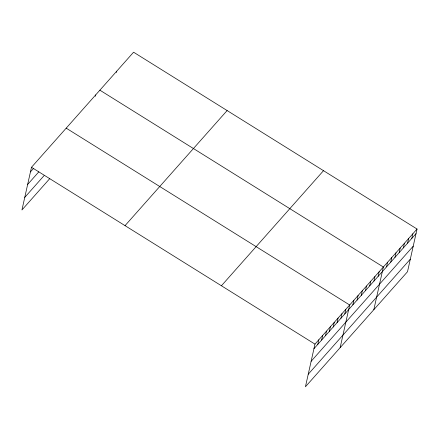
<?xml version="1.0" encoding="UTF-8"?>
<svg xmlns="http://www.w3.org/2000/svg" width="439" height="439" viewBox="0 0 439 439"><rect width="100%" height="100%" fill="white"/><g stroke="black" fill="none" stroke-linecap="round" stroke-linejoin="round"><path stroke-width="0.66" d="M417.05 229.037L314.966 344.127L305.423 386.803L407.513 271.714L417.05 229.037L133.577 52.197L31.487 167.286L21.95 209.963L49.805 178.563M95.384 96.24L95.675 94.923M116.439 72.501L116.73 71.189M317.792 344.374L318.824 339.775M321.65 340.027L322.676 335.429M325.508 335.676L326.534 331.083M329.365 331.33L330.391 326.731M333.223 326.984L334.249 322.385M337.075 322.638L338.107 318.039M340.933 318.286L341.959 313.693M344.791 313.94L345.817 309.341M340.137 347.672L349.674 304.995L66.196 128.155M352.857 304.847L353.883 300.249M357.066 300.095L358.098 295.502M361.281 295.348L362.307 290.755M365.489 290.602L366.516 286.009M369.704 285.855L370.73 281.256M373.913 281.108L374.939 276.51M378.122 276.361L379.153 271.763M373.825 309.693L383.362 267.016L99.883 90.176M386.545 266.868L387.571 262.27M390.754 262.121L391.786 257.523M394.968 257.369L395.994 252.776M399.177 252.623L400.203 248.03M403.392 247.876L404.418 243.283M407.601 243.129L408.627 238.531M411.809 238.382L412.841 233.784M30.461 171.879L33.463 168.499M27.652 184.446L38.797 171.89M24.76 197.396L44.043 175.655M125.038 225.641L227.122 110.557M221.421 285.767L323.505 170.683M313.94 348.72L416.024 233.636M311.13 361.286L413.214 246.202M308.233 374.237L410.317 259.147M31.487 167.286L314.966 344.127"/></g></svg>
